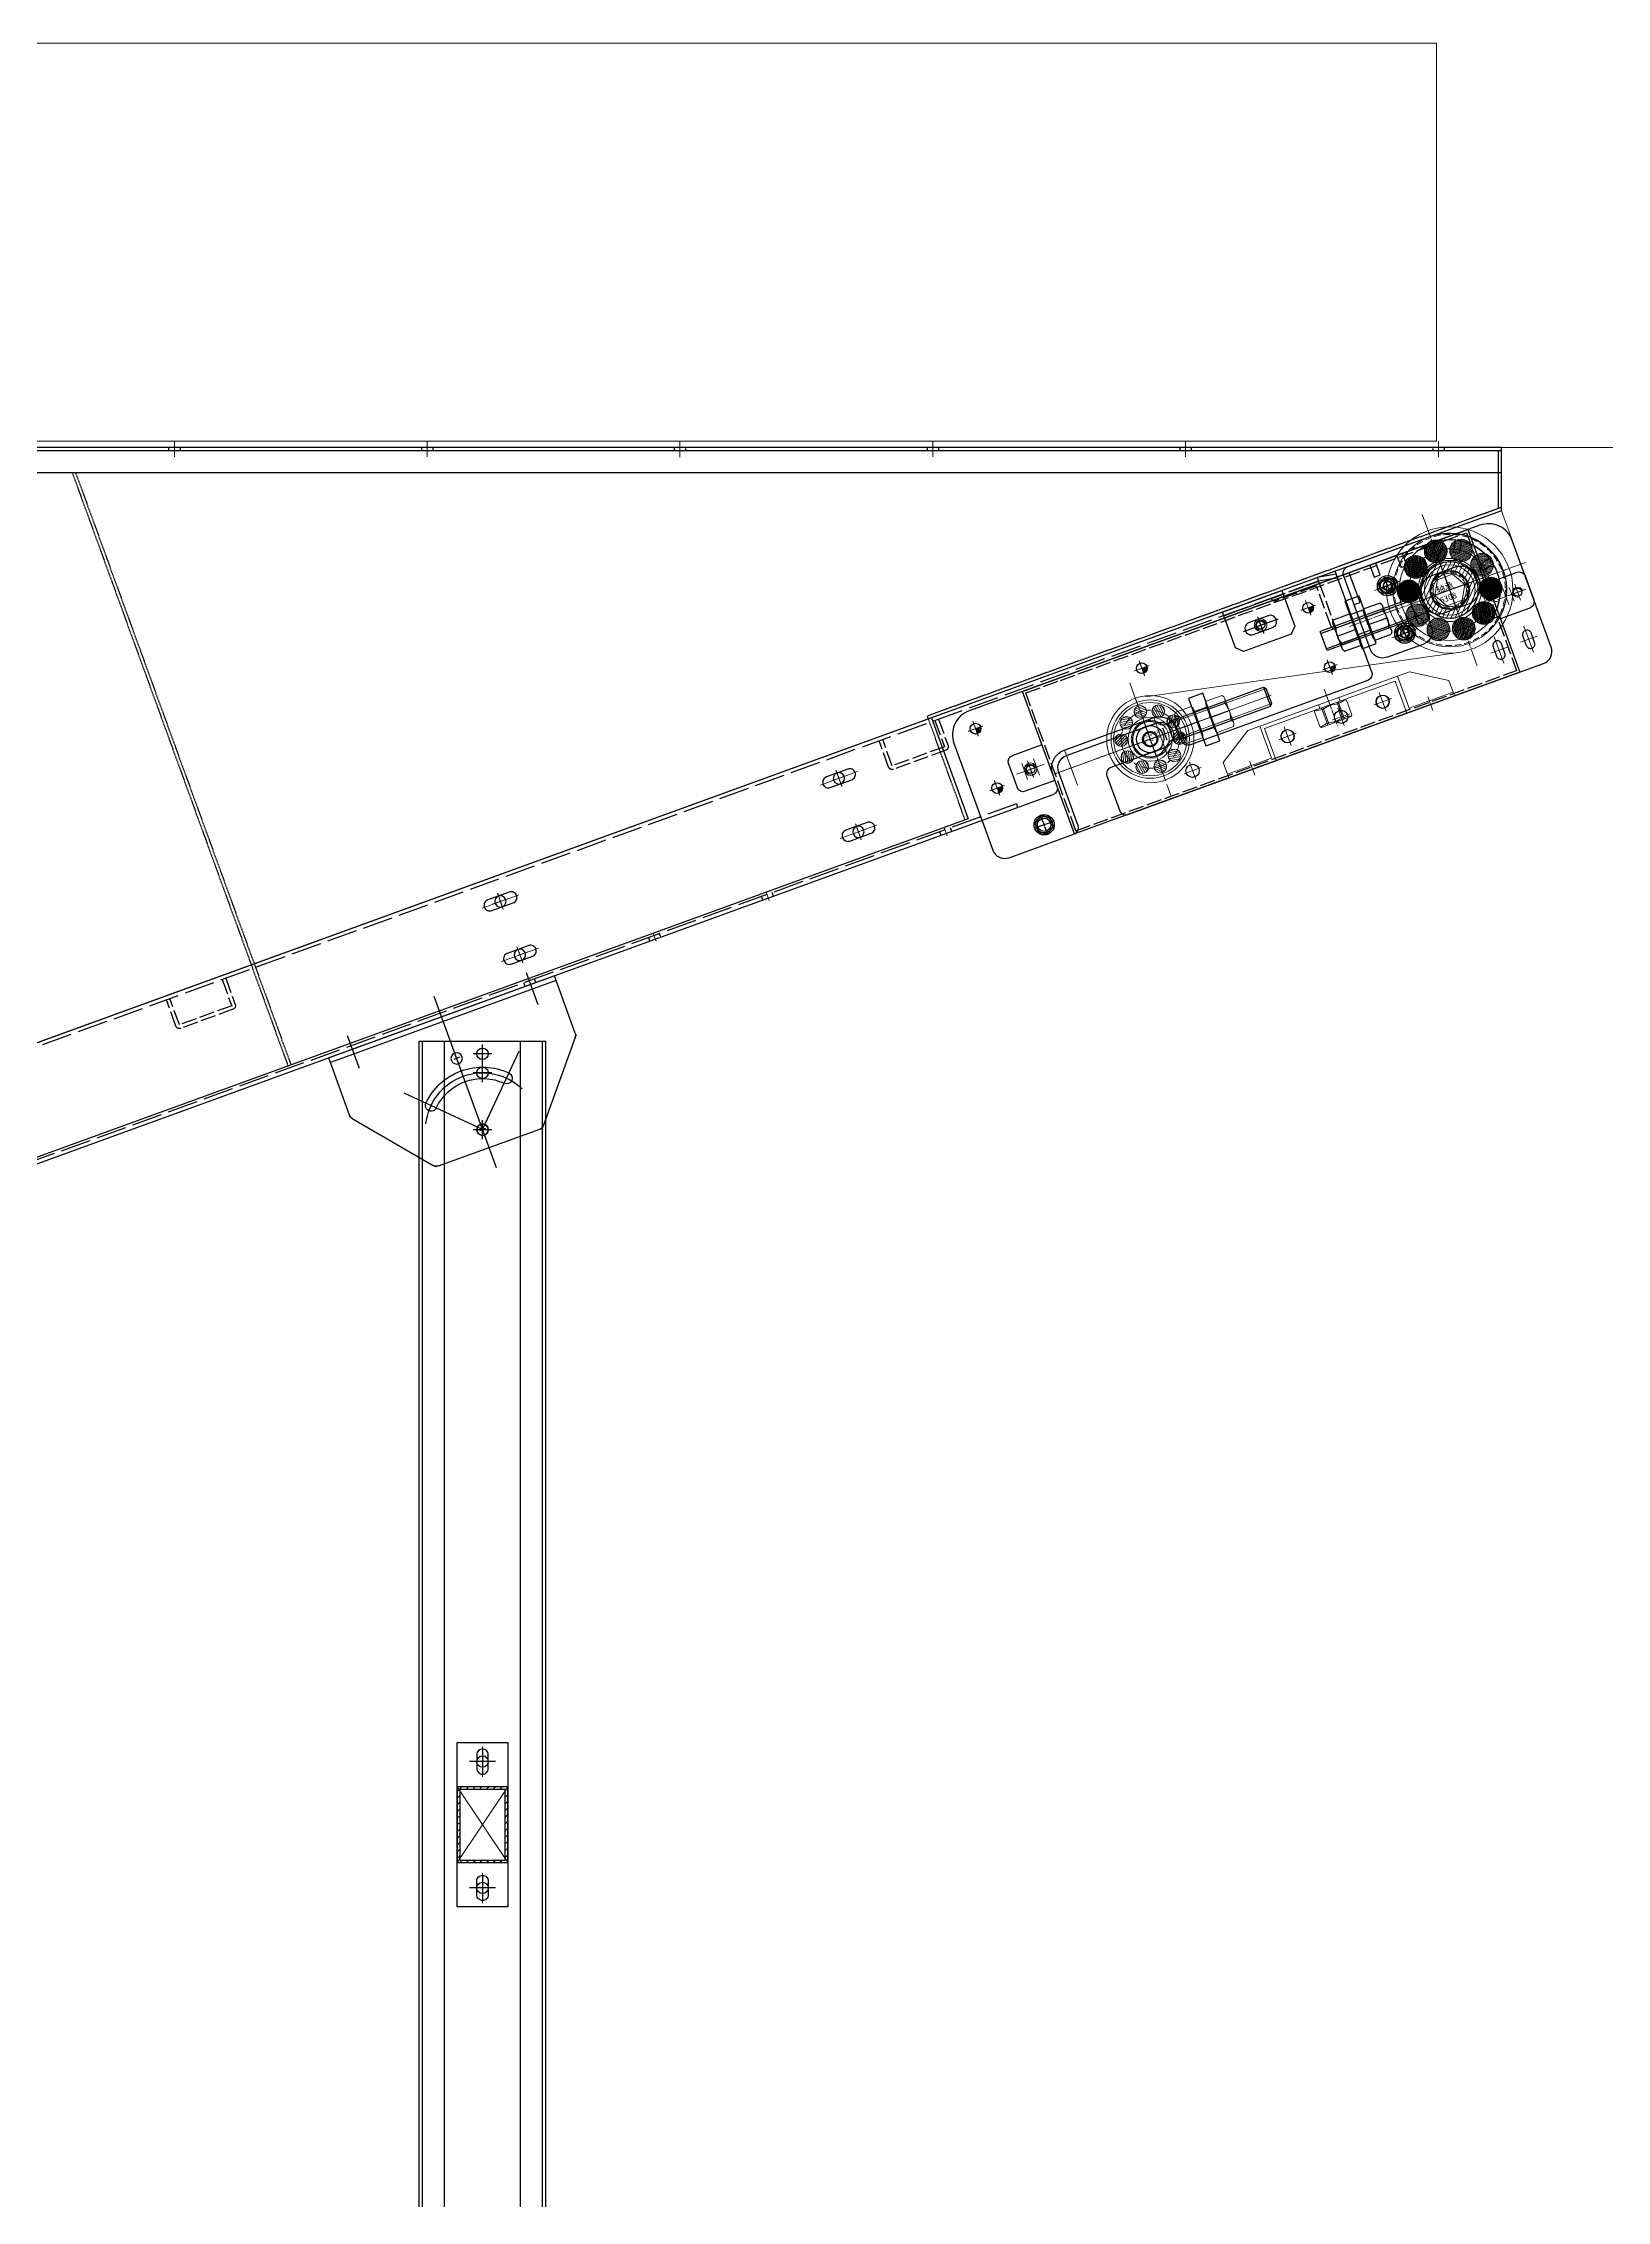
# Model space of a CAD drawing. Header units: millimetres. Extents: x 845401 to 948039, y 511594 to 550263.
# Drawn here: x 900173 to 901410, y 524202 to 525910 of the extents above; entities that cross this region are included whole.
import ezdxf

# ---------------------------------------------------------------- set-up
doc = ezdxf.new("R2010")
doc.units = ezdxf.units.MM
for name, pattern in [('ACAD_ISO02W100', [15, 12, -3]), ('CENTER', [0]), ('CENTER2', [28.575, 19.05, -3.175, 3.175, -3.175]), ('CENTERX2', [4, 2.5, -0.5, 0.5, -0.5]), ('DASHED', [0.75, 0.5, -0.25]), ('DASHED2', [0.375, 0.25, -0.125]), ('HIDDEN', [0.375, 0.25, -0.125])]:
    doc.linetypes.add(name, pattern=pattern)
for name, color, linetype in [('00', 7, 'Continuous'), ('1轮廓实线层', 7, 'Continuous'), ('21', 1, 'Continuous'), ('2细线层', 4, 'Continuous'), ('3中心线层', 1, 'CENTER'), ('4虚线层', 6, 'DASHED'), ('CL', 7, 'Continuous'), ('虚线', 4, 'ACAD_ISO02W100')]:
    doc.layers.add(name, color=color, linetype=linetype)
for name, color, linetype, lineweight in [('A-剖-0.10mm.......SECT-L01', 255, 'Continuous', 18), ('中心线', 1, 'CENTER', 9), ('剖面线', 6, 'Continuous', 15), ('粗实线', 7, 'Continuous', 30), ('细实线', 2, 'Continuous', 18)]:
    doc.layers.add(name, color=color, linetype=linetype, lineweight=lineweight)

# ---------------------------------------------------------------- blocks, each defined once
blk = doc.blocks.new('A$C040F782D12')
for p, q in [((862828.4, -655715.1), (862866.9, -655715.1)), ((862828.4, -655715.1), (862828.4, -655715.1)), ((862863.9, -655718.1), (862831.4, -655718.1)), ((862865.4, -655752.1), (862865.4, -655719.6)), ((862868.4, -655716.6), (862868.4, -655755.1)), ((862868.4, -655755.1), (862868.4, -655755.1))]:
    blk.add_line(p, q)
for centre, radius, start, end in [((862831.4, -655715.1), 3, 180, 270), ((862863.9, -655719.6), 1.5, 0, 90), ((862866.9, -655716.6), 1.5, 0, 90), ((862868.4, -655752.1), 3, 180, 270)]:
    blk.add_arc(centre, radius, start, end)
blk = doc.blocks.new('A$C433C1705')
at = {"layer": '虚线', "ltscale": 5}
blk.add_blockref('A$C040F782D12', (-862828.4, 655755.1), dxfattribs=at)
blk = doc.blocks.new('G$C93B904BA')
at = {"color": 1, "linetype": 'CENTER', "lineweight": -2, "ltscale": 3}
for p, q in [((-7, 0), (7, 0)), ((0, 7), (0, -7))]:
    blk.add_line(p, q, dxfattribs=at)
at = {"color": 0, "linetype": 'ByBlock', "lineweight": -2}
blk.add_circle((0, 0), 5, dxfattribs=at)
blk = doc.blocks.new('G$C56B2856F')
at = {"linetype": 'ByBlock', "lineweight": -2}
h = blk.add_hatch(dxfattribs=at)
h.set_pattern_fill('ANSI31', color=0, scale=0.2, style=0)
h.set_pattern_definition([(45, (-3782.49265, -49905.5814), (-0.449012806, 0.449012806), [])])
h.paths.add_polyline_path([(4.25, 0), (0, 0), (0, -4.25, 0.4142136)])
at = {"color": 1, "linetype": 'CENTER', "lineweight": -2, "ltscale": 3}
for p, q in [((-6.25, 0), (6.25, 0)), ((0, 6.25), (0, -6.25))]:
    blk.add_line(p, q, dxfattribs=at)
at = {"color": 0, "linetype": 'ByBlock', "lineweight": -2}
blk.add_circle((0, 0), 4.25, dxfattribs=at)
blk = doc.blocks.new('A$C13691031')
at = {"layer": '虚线'}
for p, q in [((5, 40), (5, 18)), ((8, 40), (8, 18)), ((52, 18), (52, 40)), ((55, 18), (55, 40)), ((8, 18), (52, 18)), ((8, 15), (52, 15))]:
    blk.add_line(p, q, dxfattribs=at)
for centre, start, end in [((8, 18), 180, 270), ((52, 18), 270, 0)]:
    blk.add_arc(centre, 3, start, end, dxfattribs=at)
blk = doc.blocks.new('A$Ceefdb34c')
at = {"layer": '中心线', "ltscale": 4}
for p, q in [((431.8, 72, 0), (418.2, 72, 0)), ((425, 65.2, 0), (425, 78.8, 0)), ((716.8, 72, 0), (703.2, 72, 0)), ((710, 65.2, 0), (710, 78.8, 0)), ((431.8, 27, 0), (418.2, 27, 0)), ((425, 20.2, 0), (425, 33.8, 0)), ((716.8, 27, 0), (703.2, 27, 0)), ((710, 20.2, 0), (710, 33.8, 0)), ((360, 0, 0), (360, 7, 0)), ((510, 0, 0), (510, 7, 0)), ((605, 0, 0), (605, 7, 0)), ((710, 0, 0), (710, 7, 0))]:
    blk.add_line(p, q, dxfattribs=at)
at = {"layer": '粗实线'}
for p, q in [((0, 92, 0), (1960, 92, 0)), ((0, 7, 0), (0, 92, 0)), ((250, 32, 0), (175, 32)), ((155, 2, 0), (5, 2, 0)), ((160, 17, 0), (160, 7, 0)), ((265, 7), (265, 17, 0)), ((1960, 2, 0), (270, 2))]:
    blk.add_line(p, q, dxfattribs=at)
for centre in [(425, 72, 0), (710, 72, 0), (425, 27, 0), (710, 27, 0)]:
    blk.add_circle(centre, 4.5, dxfattribs=at)
for centre, radius, start, end in [((175, 17, 0), 15, 90, 180), ((250, 17, 0), 15, 0, 90), ((5, 7, 0), 5, 180, 270), ((155, 7, 0), 5, 270, 0), ((270, 7, 0), 5, 180, 270)]:
    blk.add_arc(centre, radius, start, end, dxfattribs=at)
at = {"layer": '虚线', "color": 2, "ltscale": 2}
for p, q in [((0.2, 89.4, 0), (15, 92, 0)), ((0.2, 89.4, 0), (0.7, 86.4, 0)), ((0.7, 86.4, 0), (15.3, 89, 0)), ((15, 92, 0), (15.3, 89, 0)), ((15.3, 89, 0), (1944.7, 89, 0)), ((300, 5, 0), (1960, 5, 0))]:
    blk.add_line(p, q, dxfattribs=at)
at = {"layer": '虚线', "color": 4, "ltscale": 2}
blk.add_line((300, 5, 0), (300, 2, 0), dxfattribs=at)
at = {"layer": '虚线'}
for p, q in [((355.5, 2, 0), (355.5, 5, 0)), ((364.5, 2, 0), (364.5, 5, 0)), ((505.5, 2, 0), (505.5, 5, 0)), ((514.5, 2, 0), (514.5, 5, 0)), ((600.5, 2, 0), (600.5, 5, 0)), ((609.5, 2, 0), (609.5, 5, 0)), ((705.5, 2, 0), (705.5, 5, 0)), ((714.5, 2, 0), (714.5, 5, 0))]:
    blk.add_line(p, q, dxfattribs=at)
at = {"color": 0, "linetype": 'ByBlock', "lineweight": -2, "xscale": -1}
for name, p in [('G$C56B2856F', (30, 72, 0)), ('G$C93B904BA', (70, 72, 0)), ('G$C56B2856F', (170, 72, 0)), ('G$C56B2856F', (310, 72, 0)), ('G$C56B2856F', (30, 22, 0)), ('G$C93B904BA', (280, 27, 0)), ('G$C56B2856F', (310, 22, 0))]:
    blk.add_blockref(name, p, dxfattribs=at)
at = {"layer": '虚线', "ltscale": 2, "xscale": -1}
blk.add_blockref('A$C433C1705', (55, 49, 0), dxfattribs=at)
at = {"layer": '虚线', "ltscale": 2, "extrusion": (2.33587e-11, 2.57379e-11, -1), "xscale": -1, "zscale": -1}
for p in [(-330, 49, 0), (-930, 49, 0)]:
    blk.add_blockref('A$C13691031', p, dxfattribs=at)
blk = doc.blocks.new('6206zzswe')
h = blk.add_hatch()
h.set_pattern_fill('ANSI31', color=2, scale=0.5, angle=36, style=0)
h.set_pattern_definition([(81, (177.6857, -3168.0321), (-1.56795524, 0.2483397), [])])
h.paths.add_polyline_path([(-8.5, 13.8, 1), (-18.5, 13.8, 1)])
h = blk.add_hatch()
h.set_pattern_fill('ANSI31', color=2, scale=0.5, style=0)
h.set_pattern_definition([(45, (-1715.575, -2668.3415), (-1.122532, 1.122532), [])])
h.paths.add_polyline_path([(5, 18.2, -1), (-5, 18.2, -1)])
h = blk.add_hatch()
h.set_pattern_fill('ANSI31', color=2, scale=0.5, angle=-36, style=0)
h.set_pattern_definition([(9, (-2953.5444, -1151.2526), (-0.2483397, 1.56795524), [])])
h.paths.add_polyline_path([(18.5, 13.8, 1), (8.5, 13.8, 1)])
h = blk.add_hatch()
h.set_pattern_fill('ANSI31', color=2, scale=0.5, angle=72, style=0)
h.set_pattern_definition([(117, (2003.0765, -2459.4595), (-1.41447286, -0.7207099), [])])
h.paths.add_polyline_path([(-16.9, 2.3, 1), (-26.9, 2.3, 1)])
h = blk.add_hatch()
h.set_pattern_fill('ANSI31', color=2, scale=0.5, angle=-72, style=0)
h.set_pattern_definition([(333, (-3063.3602, 803.7582), (0.7207099, 1.41447286), [])])
h.paths.add_polyline_path([(26.9, 2.3, 1), (16.9, 2.3, 1)])
h = blk.add_hatch()
h.set_pattern_fill('ANSI31', color=2, scale=0.5, angle=108, style=0)
h.set_pattern_definition([(153, (3063.3602, -813.2744), (-0.7207099, -1.41447286), [])])
h.paths.add_polyline_path([(-16.9, -11.9, 1), (-26.9, -11.9, 1)])
h = blk.add_hatch()
h.set_pattern_fill('ANSI31', color=2, scale=0.5, angle=-108, style=0)
h.set_pattern_definition([(297, (-2003.0765, 2449.9433), (1.41447286, 0.7207099), [])])
h.paths.add_polyline_path([(26.9, -11.9, 1), (16.9, -11.9, 1)])
h = blk.add_hatch()
h.set_pattern_fill('ANSI31', color=2, scale=0.5, angle=144, style=0)
h.set_pattern_definition([(189, (2953.5444, 1141.7364), (0.2483397, -1.56795524), [])])
h.paths.add_polyline_path([(-8.5, -23.4, 1), (-18.5, -23.4, 1)])
h = blk.add_hatch()
h.set_pattern_fill('ANSI31', color=2, scale=0.5, angle=180, style=0)
h.set_pattern_definition([(225, (1715.575, 2658.8253), (1.122532, -1.122532), [])])
h.paths.add_polyline_path([(5, -27.8, 1), (-5, -27.8, 1)])
h = blk.add_hatch()
h.set_pattern_fill('ANSI31', color=2, scale=0.5, angle=-144, style=0)
h.set_pattern_definition([(261, (-177.6857, 3158.5158), (1.56795524, -0.2483397), [])])
h.paths.add_polyline_path([(18.5, -23.4, 1), (8.5, -23.4, 1)])
at = {"color": 1, "linetype": 'CENTER2'}
for p, q in [((0, 30.2), (0, -39.8)), ((-35, -4.8), (35, -4.8))]:
    blk.add_line(p, q, dxfattribs=at)
at = {"color": 2}
for centre, radius in [((0, -4.8), 31), ((-13.5, 13.8), 5), ((0, 18.2), 5), ((13.5, 13.8), 5), ((-21.9, 2.3), 5), ((0, -4.8), 15), ((21.9, 2.3), 5), ((-21.9, -11.9), 5), ((21.9, -11.9), 5), ((-13.5, -23.4), 5), ((0, -27.8), 5), ((13.5, -23.4), 5)]:
    blk.add_circle(centre, radius, dxfattribs=at)
at = {"color": 1, "linetype": 'CENTER2'}
blk.add_circle((0, -4.8), 23, dxfattribs=at)
at = {"insert": (-8.6, 0), "char_height": 2.5, "width": 24.33, "attachment_point": 1}
blk.add_mtext('6206zz\\P62*30*16', dxfattribs=at)
blk = doc.blocks.new('GZSF2199')
at = {"color": 1, "linetype": 'CENTER2'}
for p, q in [((19.3, 30.1), (19.3, -64.9)), ((-28.2, -17.4), (66.8, -17.4))]:
    blk.add_line(p, q, dxfattribs=at)
for p, q in [((8.1, -7.4), (30.5, -7.4)), ((8.1, -27.4), (30.5, -27.4))]:
    blk.add_line(p, q)
for radius in [34.5, 29, 15]:
    blk.add_circle((19.3, -17.4), radius)
at = {"color": 0}
for radius in [31, 17.5]:
    blk.add_circle((19.3, -17.4), radius, dxfattribs=at)
at = {"color": 4, "linetype": 'DASHED'}
for radius in [6, 5.25]:
    blk.add_circle((19.3, -17.4), radius, dxfattribs=at)
blk.add_blockref('6206zzswe', (19.3, -12.6))
blk = doc.blocks.new('6308zza')
h = blk.add_hatch()
h.set_pattern_fill('ANSI31', color=2, scale=0.25, angle=36, style=0)
h.set_pattern_definition([(81, (37.6802, -3237.5578), (-0.78397762, 0.12416986), [])])
h.paths.add_polyline_path([(-28.1, 26.3, 1), (-10.1, 26.3, 1)])
h = blk.add_hatch()
h.set_pattern_fill('ANSI31', color=2, scale=0.25, style=0)
h.set_pattern_definition([(45, (-1872.5048, -2641.3872), (-0.561266, 0.561266), [])])
h.paths.add_polyline_path([(9, 32.5, 1), (-9, 32.5, 1)])
h = blk.add_hatch()
h.set_pattern_fill('ANSI31', color=2, scale=0.25, angle=-36, style=0)
h.set_pattern_definition([(9, (-3067.45665, -1036.2964), (-0.12416986, 0.78397762), [])])
h.paths.add_polyline_path([(10.1, 26.3, 1), (28.1, 26.3, 1)])
h = blk.add_hatch()
h.set_pattern_fill('ANSI31', color=2, scale=0.25, angle=72, style=0)
h.set_pattern_definition([(117, (1933.4727, -2597.09144), (-0.70723643, -0.36035496), [])])
h.paths.add_polyline_path([(-39.9, 10, 1), (-21.9, 10, 1)])
h = blk.add_hatch()
h.set_pattern_fill('ANSI31', color=2, scale=0.25, angle=-72, style=0)
h.set_pattern_definition([(333, (-3090.7443, 964.6244), (0.36035496, 0.70723643), [])])
h.paths.add_polyline_path([(39.9, 10, 1), (21.9, 10, 1)])
h = blk.add_hatch()
h.set_pattern_fill('ANSI31', color=2, scale=0.25, angle=108, style=0)
h.set_pattern_definition([(153, (3090.7443, -964.6244), (-0.36035496, -0.70723643), [])])
h.paths.add_polyline_path([(-39.9, -10, 1), (-21.9, -10, 1)])
h = blk.add_hatch()
h.set_pattern_fill('ANSI31', color=2, scale=0.25, angle=-108, style=0)
h.set_pattern_definition([(297, (-1933.4727, 2597.09144), (0.70723643, 0.36035496), [])])
h.paths.add_polyline_path([(39.9, -10, 1), (21.9, -10, 1)])
h = blk.add_hatch()
h.set_pattern_fill('ANSI31', color=2, scale=0.25, angle=144, style=0)
h.set_pattern_definition([(189, (3067.45665, 1036.2964), (0.12416986, -0.78397762), [])])
h.paths.add_polyline_path([(-10.1, -26.3, 1), (-28.1, -26.3, 1)])
h = blk.add_hatch()
h.set_pattern_fill('ANSI31', color=2, scale=0.25, angle=180, style=0)
h.set_pattern_definition([(225, (1872.5048, 2641.3872), (0.561266, -0.561266), [])])
h.paths.add_polyline_path([(9, -32.5, 1), (-9, -32.5, 1)])
h = blk.add_hatch()
h.set_pattern_fill('ANSI31', color=2, scale=0.25, angle=-144, style=0)
h.set_pattern_definition([(261, (-37.6802, 3237.5578), (0.78397762, -0.12416986), [])])
h.paths.add_polyline_path([(28.1, -26.3, 1), (10.1, -26.3, 1)])
at = {"color": 1, "linetype": 'CENTER2', "ltscale": 0.25}
for p, q in [((0, 50), (0, -50)), ((-50, 0), (50, 0))]:
    blk.add_line(p, q, dxfattribs=at)
at = {"color": 2}
for centre, radius in [((0, 0), 45), ((0, 0), 40), ((-19.1, 26.3), 9), ((0, 32.5), 9), ((19.1, 26.3), 9), ((-30.9, 10), 9), ((0, 0), 25), ((0, 0), 20), ((30.9, 10), 9), ((-30.9, -10), 9), ((30.9, -10), 9), ((-19.1, -26.3), 9), ((0, -32.5), 9), ((19.1, -26.3), 9)]:
    blk.add_circle(centre, radius, dxfattribs=at)
at = {"color": 1, "linetype": 'CENTER2', "ltscale": 0.25}
blk.add_circle((0, 0), 32.5, dxfattribs=at)
at = {"color": 3, "insert": (-10, 5.5), "char_height": 5, "width": 23.104, "attachment_point": 1}
blk.add_mtext('{\\fSimSun|b0|i0|c134|p54;轴承}6308', dxfattribs=at)
blk = doc.blocks.new('ztt2015-05-20e')
at = {"layer": '剖面线'}
h = blk.add_hatch(dxfattribs=at)
h.set_pattern_fill('ANSI31', color=256, scale=25, style=0)
h.set_pattern_definition([(45, (-811205.8484, 604385.6305), (-2.209708691, 2.209708691), [])])
h.paths.add_polyline_path([(-7, 15.5), (-7, 22.5, 0.414214), (-29.5, 0), (-22.5, 0, -0.414214)])
h.paths.add_polyline_path([(-7, 22.5), (-7, 15.5, -0.414214), (8.5, 0), (15.5, 0, 0.414214)])
h.paths.add_polyline_path([(15.5, 0), (8.5, 0, -0.414214), (-7, -15.5), (-7, -22.5, 0.414214)])
h.paths.add_polyline_path([(-22.5, 0), (-29.5, 0, 0.414214), (-7, -22.5), (-7, -15.5, -0.414214)])
at = {"layer": '中心线'}
for p, q in [((-7, 28), (-7, -28)), ((-35, 0), (21, 0))]:
    blk.add_line(p, q, dxfattribs=at)
at = {"layer": '粗实线', "color": 0}
for radius in [22.5, 15.5]:
    blk.add_circle((-7, 0), radius, dxfattribs=at)
blk = doc.blocks.new('A$C20566805')
at = {"color": 1, "linetype": 'CENTERX2'}
for p, q in [((26, 0), (26, 52)), ((0, 26), (52, 26))]:
    blk.add_line(p, q, dxfattribs=at)
at = {"color": 0}
blk.add_lwpolyline([(19.6, 37), (13.3, 26), (19.6, 15), (32.4, 15), (38.7, 26), (32.4, 37)], close=True, dxfattribs=at)
for radius in [22.5, 15]:
    blk.add_circle((26, 26), radius, dxfattribs=at)
at = {"color": 4, "linetype": 'DASHED2'}
blk.add_circle((26, 26), 13.2, dxfattribs=at)
blk = doc.blocks.new('gzsf1234-0o9u')
at = {"color": 1, "linetype": 'CENTER2'}
for p, q in [((11.9, 46.7), (11.9, -80.8)), ((11.9, 0.5), (11.9, -34.5)), ((-51.9, -17), (75.6, -17)), ((-8.6, -17), (32.4, -17))]:
    blk.add_line(p, q, dxfattribs=at)
for radius in [50, 20]:
    blk.add_circle((11.9, -17), radius)
at = {"color": 4, "linetype": 'HIDDEN', "ltscale": 20}
for radius in [44, 22.5, 15, 14.2]:
    blk.add_circle((11.9, -17), radius, dxfattribs=at)
blk.add_blockref('6308zza', (11.9, -17))
at = {"color": 0}
for name, p in [('ztt2015-05-20e', (18.9, -17)), ('A$C20566805', (-14.1, -43))]:
    blk.add_blockref(name, p, dxfattribs=at)
blk = doc.blocks.new('A$C18442082')
at = {"layer": '中心线', "ltscale": 4}
for p, q in [((-1.8, 60), (11.8, 60)), ((5, 53.2), (5, 66.8)), ((21.8, 60), (8.2, 60)), ((15, 53.2), (15, 66.8)), ((15, 53.2), (15, 66.8)), ((403.2, 60), (416.8, 60)), ((410, 53.2), (410, 66.8)), ((426.8, 60), (413.2, 60)), ((420, 53.2), (420, 66.8)), ((420, 53.2), (420, 66.8))]:
    blk.add_line(p, q, dxfattribs=at)
at = {"layer": '中心线', "ltscale": 0.25}
blk.add_line((10, 65.8), (10, 54.2), dxfattribs=at)
at = {"layer": '粗实线'}
for p, q in [((-5, 70), (-5, 50)), ((25, 75), (0, 75)), ((400, 75), (425, 75)), ((430, 70), (430, 50)), ((25, 45), (0, 45)), ((400, 45), (425, 45))]:
    blk.add_line(p, q, dxfattribs=at)
blk.add_lwpolyline([(380, 120), (45, 120), (25, 120), (25, 0), (400, 0), (400, 120)], close=True, dxfattribs=at)
for centre, start, end in [((0, 70), 90, 180), ((425, 70), 0, 90), ((0, 50), 180, 270), ((425, 50), 270, 0)]:
    blk.add_arc(centre, 5, start, end, dxfattribs=at)
at = {"layer": '虚线'}
blk.add_line((398, 2), (27, 2), dxfattribs=at)
blk.add_lwpolyline([(398, 2), (398, 118), (368.8, 118), (46.2, 118), (27, 118), (27, 2)], dxfattribs=at)
blk = doc.blocks.new('A$C2647088C')
at = {"layer": '1轮廓实线层'}
for p, q in [((31, 20.4), (31.5, 20.4)), ((26.3, 8.8), (26.3, 14)), ((31, 7.6), (31, 14)), ((31, 7.6), (31.5, 7.6)), ((36, 6), (36, 14))]:
    blk.add_line(p, q, dxfattribs=at)
at = {"layer": '中心线'}
for p, q in [((14, 27.3), (14, 0.6)), ((3.6, 14), (115.9, 14))]:
    blk.add_line(p, q, dxfattribs=at)
at = {"layer": '粗实线'}
for p, q in [((26.3, 19.2), (26.3, 14)), ((36, 22), (31, 20.4)), ((31, 20.4), (31, 14)), ((36, 22), (112.4, 22)), ((36, 22), (36, 14)), ((112.4, 22), (114, 20.4)), ((112.4, 22), (112.4, 6)), ((114, 7.6), (114, 20.4)), ((36, 6), (31, 7.6)), ((36, 6), (112.4, 6)), ((112.4, 6), (114, 7.6))]:
    blk.add_line(p, q, dxfattribs=at)
for radius in [10.7, 6]:
    blk.add_circle((14, 14), radius, dxfattribs=at)
for centre, radius, start, end in [((14, 14), 14, 43.1047, 316.8953), ((31.5, 30.4), 10, 223.1047, 270), ((31.5, -2.4), 10, 90, 136.8953)]:
    blk.add_arc(centre, radius, start, end, dxfattribs=at)
at = {"layer": '细实线'}
for p, q in [((114, 20.4), (31, 20.4)), ((114, 7.6), (31, 7.6))]:
    blk.add_line(p, q, dxfattribs=at)
blk = doc.blocks.new('DSFGDFG')
for p, q in [((1135.5, 2994.2), (1135.5, 3013.8)), ((1136.7, 3017.1), (1150.2, 3017.1)), ((1136.7, 3010.6), (1150.2, 3010.6)), ((1151.4, 3013.8), (1151.4, 2994.2)), ((1136.7, 2997.5), (1150.2, 2997.5)), ((1150.2, 2990.9), (1136.7, 2990.9))]:
    blk.add_line(p, q)
for centre, radius, start, end in [((1140.6, 3013.8), 5.08, 139.9424, 220.0576), ((1154, 3004), 18.5, 159.3402, 200.6598), ((1146.3, 3013.8), 5.08, 319.9424, 40.0576), ((1132.8, 3004), 18.5, 339.3402, 20.6598), ((1140.6, 2994.2), 5.08, 139.9424, 220.0576), ((1146.3, 2994.2), 5.08, 319.9424, 40.0576)]:
    blk.add_arc(centre, radius, start, end)
at = {"layer": '3中心线层'}
blk.add_line((1135.5, 3004), (1151.4, 3004), dxfattribs=at)
blk = doc.blocks.new('*U95760')
for p, q in [((-15.9, -9.8), (-15.9, 9.8)), ((-14.7, 13.1), (-1.2, 13.1)), ((-14.7, 6.5), (-1.2, 6.5)), ((0, 9.8), (0, -9.8)), ((-14.7, -6.5), (-1.2, -6.5)), ((-1.2, -13.1), (-14.7, -13.1))]:
    blk.add_line(p, q)
for centre, radius, start, end in [((-10.8, 9.8), 5.08, 139.9424, 220.0576), ((2.6, 0), 18.5, 159.3402, 200.6598), ((-5.1, 9.8), 5.08, 319.9424, 40.0576), ((-18.5, 0), 18.5, 339.3402, 20.6598), ((-10.8, -9.8), 5.08, 139.9424, 220.0576), ((-5.1, -9.8), 5.08, 319.9424, 40.0576)]:
    blk.add_arc(centre, radius, start, end)
at = {"layer": '3中心线层'}
blk.add_line((-15.9, 0), (0, 0), dxfattribs=at)
blk = doc.blocks.new('*U95761')
for p, q in [((0, -9.8), (0, 9.8)), ((1.2, 13.1), (14.7, 13.1)), ((14.7, 6.5), (1.2, 6.5)), ((15.9, 9.8), (15.9, -9.8)), ((14.7, -6.5), (1.2, -6.5)), ((14.7, -13.1), (1.2, -13.1))]:
    blk.add_line(p, q)
for centre, radius, start, end in [((5.1, 9.8), 5.08, 139.9424, 220.0576), ((18.5, 0), 18.5, 159.3402, 200.6598), ((10.8, 9.8), 5.08, 319.9424, 40.0576), ((-2.6, 0), 18.5, 339.3402, 20.6598), ((5.1, -9.8), 5.08, 139.9424, 220.0576), ((10.8, -9.8), 5.08, 319.9424, 40.0576)]:
    blk.add_arc(centre, radius, start, end)
at = {"layer": '3中心线层'}
blk.add_line((15.9, 0), (0, 0), dxfattribs=at)
blk = doc.blocks.new('*U95762')
at = {"layer": '1轮廓实线层'}
for p, q in [((-10, 9.8), (-10, 0)), ((-10, 0), (-10, -9.8)), ((0, 13.1), (-8.5, 13.1)), ((0, 6.5), (-8.5, 6.5)), ((0, -13.1), (0, 13.1)), ((0, 8), (75, 8)), ((0, -8), (0, 8)), ((75, -8), (75, 8)), ((0, -6.5), (-8.5, -6.5)), ((0, -13.1), (-8.5, -13.1)), ((0, -8), (75, -8))]:
    blk.add_line(p, q, dxfattribs=at)
for centre, radius, start, end in [((-5.7, 9.8), 4.32, 130.7333, 229.2667), ((5, 0), 15, 154.1739, 205.8261), ((-5.7, -9.8), 4.32, 130.7333, 229.2667)]:
    blk.add_arc(centre, radius, start, end, dxfattribs=at)
at = {"layer": '2细线层'}
for p, q in [((0, 6.4), (75, 6.4)), ((0, -6.4), (75, -6.4))]:
    blk.add_line(p, q, dxfattribs=at)
blk = doc.blocks.new('A$C57506761')
at = {"color": 0, "linetype": 'ByBlock', "lineweight": -2}
for centre in [(45, 19), (170, 19), (250, 19), (295, 19), (330, 19)]:
    blk.add_circle(centre, 5.25, dxfattribs=at)
at = {"layer": '中心线'}
for p, q in [((25.8, 109), (14.2, 109)), ((20, 114.8), (20, 103.2)), ((165.8, 109), (154.2, 109)), ((160, 114.8), (160, 103.2)), ((265.8, 109), (254.2, 109)), ((260, 114.8), (260, 103.2)), ((305.8, 109), (294.2, 109)), ((300, 114.8), (300, 103.2)), ((376, 104), (354, 104)), ((365, 97), (365, 111)), ((410, 65.5), (410, 102.5)), ((50, 69.8), (50, 58.2)), ((80.5, 39.5), (80.5, 68.5)), ((155.5, 39.5), (155.5, 68.5)), ((344.8, 84), (325.8, 84)), ((365, 57), (365, 71)), ((438, 84), (382, 84)), ((460, 69.8), (460, 58.2)), ((25.8, 59), (14.2, 59)), ((20, 64.8), (20, 53.2)), ((55.8, 64), (44.2, 64)), ((170.5, 54), (65.9, 54)), ((67, 54), (171.6, 54)), ((202.3, 54), (183.3, 54)), ((305.8, 59), (294.2, 59)), ((300, 64.8), (300, 53.2)), ((376, 64), (354, 64)), ((465.8, 64), (454.2, 64)), ((430.5, 37), (430.5, 15)), ((455.5, 37), (455.5, 15)), ((52.3, 19), (37.8, 19)), ((45, 26.2), (45, 11.7)), ((177.3, 19), (162.8, 19)), ((170, 26.2), (170, 11.7)), ((257.3, 19), (242.8, 19)), ((250, 26.2), (250, 11.7)), ((302.3, 19), (287.8, 19)), ((295, 26.2), (295, 11.7)), ((337.3, 19), (322.8, 19)), ((330, 26.2), (330, 11.7)), ((437.5, 26), (423.5, 26)), ((462.5, 26), (448.5, 26))]:
    blk.add_line(p, q, dxfattribs=at)
at = {"layer": '粗实线'}
blk.add_lwpolyline([(70, 54, -0.414214), (80.5, 64.5), (155.5, 64.5, -0.414214), (166, 54, -0.414214), (155.5, 43.5), (110, 43.5, 0.414214), (105, 38.5), (105, 9, 0.414214), (110, 4), (460, 4, 0.414214), (470, 14), (470, 104, 0.414214), (450, 124), (20, 124, 0.414214), (0, 104), (0, 14, 0.414214), (10, 4), (65, 4, 0.414214), (70, 9), (70, 54)], format="xyb", dxfattribs=at)
for points in [[(341, 104), (329, 104), (329, 64), (341, 64)], [(198.5, 74), (186.5, 74), (186.5, 34), (198.5, 34)]]:
    blk.add_lwpolyline(points, close=True, dxfattribs=at)
for points in [[(361, 99.5), (369, 99.5, 0.414214), (373.5, 104, 0.414214), (369, 108.5), (361, 108.5, 0.414214), (356.5, 104, 0.414214)], [(419.5, 99.5), (400.5, 99.5, 0.414214), (385, 84, 0.414214), (400.5, 68.5), (419.5, 68.5, 0.414214), (435, 84, 0.414214)], [(361, 59.5), (369, 59.5, 0.414214), (373.5, 64, 0.414214), (369, 68.5), (361, 68.5, 0.414214), (356.5, 64, 0.414214)], [(434, 22), (434, 30, 0.414214), (430.5, 33.5), (430.5, 33.5, 0.414214), (427, 30), (427, 22, 0.414214), (430.5, 18.5), (430.5, 18.5, 0.414214)], [(459, 22), (459, 30, 0.414214), (455.5, 33.5), (455.5, 33.5, 0.414214), (452, 30), (452, 22, 0.414214), (455.5, 18.5), (455.5, 18.5, 0.414214)]]:
    blk.add_lwpolyline(points, format="xyb", close=True, dxfattribs=at)
for centre, radius in [((20, 109), 4.25), ((160, 109), 4.25), ((260, 109), 3.25), ((300, 109), 4.25), ((20, 59), 4.25), ((50, 64), 3.25), ((300, 59), 4.25), ((460, 64), 3.25)]:
    blk.add_circle(centre, radius, dxfattribs=at)
at = {"layer": '细实线'}
for centre in [(260, 109), (50, 64), (460, 64)]:
    blk.add_arc(centre, 4, 0, 270, dxfattribs=at)
at = {"layer": '虚线'}
for p, q in [((341, 92.5), (329, 92.5)), ((341, 75.5), (329, 75.5)), ((198.5, 62.5), (186.5, 62.5)), ((198.5, 45.5), (186.5, 45.5))]:
    blk.add_line(p, q, dxfattribs=at)
blk = doc.blocks.new('DFGFREWRE3445')
at = {"color": 0, "linetype": 'ByBlock', "lineweight": -2}
blk.add_blockref('A$C57506761', (0, -64), dxfattribs=at)
blk = doc.blocks.new('护套')
for p, q in [((-23.5, 0), (-23.5, -33)), ((23.5, 0), (23.5, -23))]:
    blk.add_line(p, q)
blk.add_arc((0, 0), 23.5, 0, 180)
at = {"layer": '00', "ltscale": 0.08}
for centre in [(45, 20), (45, -20)]:
    blk.add_circle(centre, 3.5, dxfattribs=at)
at = {"layer": '00', "color": 4, "ltscale": 0.08}
for centre in [(45, 20), (45, -20)]:
    blk.add_arc(centre, 4, 90, 0, dxfattribs=at)
at = {"layer": '1轮廓实线层'}
for p, q in [((69, 45), (0, 45)), ((75, -23), (75, 39)), ((65, -33), (33.5, -33))]:
    blk.add_line(p, q, dxfattribs=at)
blk.add_lwpolyline([(75, 15), (70, 15), (70, 39, 0.414214), (69, 40), (0, 40, 0.72668), (-23.5, -32.4, 0.72668)], format="xyb", dxfattribs=at)
for centre, radius, start, end in [((0, 0), 45, 90, 227.1666), ((69, 39), 6, 0, 90), ((33.5, -23), 10, 180, 270), ((65, -23), 10, 270, 0)]:
    blk.add_arc(centre, radius, start, end, dxfattribs=at)
at = {"layer": '3中心线层'}
for p, q in [((38.4, 20), (51.6, 20)), ((45, 14), (45, 26)), ((-16.7, 0), (16.7, 0)), ((0, 16.7), (0, -16.7)), ((45, -26), (45, -14)), ((38.4, -20), (51.6, -20))]:
    blk.add_line(p, q, dxfattribs=at)
at = {"layer": 'CL', "ltscale": 0.08}
blk.add_line((-30.6, -33), (-23.5, -33), dxfattribs=at)
for points in [[(-17.8, 35.8), (-12.8, 27.2), (-17.2, 24.7), (-22.1, 33.3)], [(7.5, 40), (7.5, 30), (2.5, 30), (2.5, 40)], [(30, 40), (30, 30), (25, 30), (25, 40)], [(52.5, 40), (52.5, 30), (47.5, 30), (47.5, 40)], [(-37.9, 12.7), (-28.3, 10.2), (-29.6, 5.3), (-39.2, 7.9)], [(-35.8, -17.8), (-27.2, -12.8), (-24.7, -17.2), (-33.3, -22.1)]]:
    blk.add_lwpolyline(points, dxfattribs=at)
blk = doc.blocks.new('OHM08')
at = {"layer": '21', "linetype": 'Continuous'}
for p, q in [((-2, 0), (-7.5, 0)), ((-1, 0), (1, 0)), ((0, 2), (0, 7.5)), ((0, -1), (0, 1)), ((2, 0), (7.5, 0)), ((0, -2), (0, -7.5))]:
    blk.add_line(p, q, dxfattribs=at)
blk.add_lwpolyline([(3, 1.7), (0, 3.5), (-3, 1.7), (-3, -1.7), (0, -3.5), (3, -1.7)], close=True, dxfattribs=at)
for radius in [6.5, 5.63]:
    blk.add_circle((0, 0), radius, dxfattribs=at)
blk = doc.blocks.new('A$C31E67C0F')
at = {"layer": '21', "linetype": 'Continuous'}
blk.add_circle((8, 8), 8, dxfattribs=at)
at = {"linetype": 'Continuous'}
blk.add_blockref('OHM08', (8, 8), dxfattribs=at)
blk = doc.blocks.new('OBM08')
at = {"layer": '21', "linetype": 'Continuous'}
for p, q in [((-2, 0), (-8.5, 0)), ((-1, 0), (1, 0)), ((0, 2), (0, 8.5)), ((0, -1), (0, 1)), ((2, 0), (8.5, 0)), ((0, -2), (0, -8.5))]:
    blk.add_line(p, q, dxfattribs=at)
blk.add_lwpolyline([(6.5, 3.8), (0, 7.5), (-6.5, 3.8), (-6.5, -3.8), (0, -7.5), (6.5, -3.8)], close=True, dxfattribs=at)
blk.add_circle((0, 0), 6.5, dxfattribs=at)
blk = doc.blocks.new('A$C3BFB7E3F')
at = {"layer": '21', "linetype": 'Continuous'}
blk.add_circle((8.5, 8.5), 8, dxfattribs=at)
at = {"linetype": 'Continuous'}
blk.add_blockref('OBM08', (8.5, 8.5), dxfattribs=at)
blk = doc.blocks.new('A$Ce9bef1a4')
at = {"color": 1, "linetype": 'ByBlock', "lineweight": -2}
blk.add_line((74.1, 31.1, -1976.1), (318.8, 82.7, -1976.1), dxfattribs=at)
at = {"color": 4, "linetype": 'DASHED', "lineweight": -2, "elevation": -1976.1}
blk.add_lwpolyline([(3.8, 100), (3.8, 125), (63.8, 125)], dxfattribs=at)
at = {"xscale": -1}
for name, p in [('gzsf1234-0o9u', (75.6, 97, -1976.1)), ('DSFGDFG', (1411.7, -2954, -1976.1)), ('DSFGDFG', (1437.6, -2954, -1976.1))]:
    blk.add_blockref(name, p, dxfattribs=at)
at = {"extrusion": (6.16298e-33, -3.85186e-34, -1), "xscale": -1, "zscale": -1}
blk.add_blockref('护套', (-63.8, 80, 1976.1), dxfattribs=at)
blk.add_blockref('GZSF2199', (307.4, 67.4, -1976.1))
at = {"layer": '1轮廓实线层'}
for name, p in [('*U95762', (96.2, 76, -1976.1)), ('*U95760', (133.8, 76, -1976.1)), ('*U95761', (143.8, 76, -1976.1))]:
    blk.add_blockref(name, p, dxfattribs=at)
at = {"layer": '1轮廓实线层', "xscale": -1}
blk.add_blockref('A$C2647088C', (340.8, 36, -1976.1), dxfattribs=at)
at = {"layer": '21', "linetype": 'Continuous', "xscale": -1}
for name, p in [('A$C31E67C0F', (116.8, 92, -1976.1)), ('A$C31E67C0F', (116.8, 52, -1976.1)), ('A$C3BFB7E3F', (437.3, 6.5, -1976.1))]:
    blk.add_blockref(name, p, dxfattribs=at)
at = {"layer": '粗实线'}
blk.add_blockref('A$C18442082', (8.8, 0, -1976.1), dxfattribs=at)
at = {"layer": '粗实线', "xscale": -1}
blk.add_blockref('DFGFREWRE3445', (473.8, 60, -1976.1), dxfattribs=at)
blk = doc.blocks.new('ew323')
at = {"color": 2, "linetype": 'HIDDEN', "ltscale": 10}
for p, q in [((-1.5, 60.5), (-1.5, 46)), ((10.5, 60.5), (10.5, 46))]:
    blk.add_line(p, q, dxfattribs=at)
at = {"color": 2}
for p, q in [((-1.5, 47.2), (-1.5, 59.2)), ((10.5, 47.2), (10.5, 59.2))]:
    blk.add_line(p, q, dxfattribs=at)
at = {"color": 1, "linetype": 'CENTER2', "ltscale": 0.25}
blk.add_line((4.5, 63.3), (4.5, 41.9), dxfattribs=at)
at = {"color": 2}
blk.add_lwpolyline([(-8, 60.5), (17, 60.5), (18, 59.5), (18, 47), (17, 46), (-8, 46), (-9, 47), (-9, 59.5)], close=True, dxfattribs=at)
blk.add_lwpolyline([(-2.5, 46), (-2.5, 60.5), (11.5, 60.5), (11.5, 46)], dxfattribs=at)
for centre, start, end in [((-2.3, 78.3), 251.7208, 290.8675), ((11.3, 78.3), 249.1325, 288.2792), ((-2.3, 28.2), 69.1325, 108.2792), ((11.3, 28.2), 71.7208, 110.8675)]:
    blk.add_arc(centre, 19.1, start, end, dxfattribs=at)
blk = doc.blocks.new('A$C58470C7F')
at = {"color": 1, "linetype": 'CENTER', "lineweight": -2, "ltscale": 3}
blk.add_line((85, 24.1), (85, 40.1), dxfattribs=at)
at = {"color": 0, "linetype": 'ByBlock', "lineweight": -2}
for p, q in [((17, 30), (-10, 13)), ((17, 30), (27, 30)), ((143, 30), (27, 30)), ((27, 30), (27, 3)), ((30, 0), (30, 27)), ((30, 27), (140, 27)), ((140, 27), (140, 0)), ((143, 3), (143, 30)), ((143, 30), (153, 30)), ((153, 30), (180, 13)), ((-10, 3), (-10, 13)), ((27, 3), (-10, 3)), ((-10, 3), (-10, 0)), ((-10, 0), (30, 0)), ((140, 0), (180, 0)), ((180, 3), (143, 3)), ((180, 13), (180, 3)), ((180, 0), (180, 3))]:
    blk.add_line(p, q, dxfattribs=at)
at = {"color": 1, "linetype": 'CENTER', "lineweight": -2}
for p, q in [((45, 22.9), (45, 7.1)), ((125, 22.9), (125, 7.1)), ((10, 6.4), (10, -5.1)), ((37.8, 15), (52.3, 15)), ((117.8, 15), (132.3, 15)), ((160, 6.4), (160, -5.1))]:
    blk.add_line(p, q, dxfattribs=at)
at = {"color": 4, "linetype": 'DASHED', "lineweight": -2}
for p, q in [((76.5, 30), (76.5, 27)), ((93.5, 30), (93.5, 27))]:
    blk.add_line(p, q, dxfattribs=at)
at = {"color": 0, "linetype": 'ByBlock', "lineweight": -2}
blk.add_lwpolyline([(30, 27), (140, 27), (140, 0), (30, 0)], close=True, dxfattribs=at)
for centre in [(45, 15), (125, 15)]:
    blk.add_circle(centre, 5, dxfattribs=at)
at = {"xscale": -1}
blk.add_blockref('ew323', (89.5, -33.5), dxfattribs=at)
blk = doc.blocks.new('A$C4d0ac3de')
at = {"color": 0, "linetype": 'ByBlock', "lineweight": -2, "xscale": -1}
blk.add_blockref('A$C58470C7F', (180, 5.1, 0), dxfattribs=at)
at = {"layer": 'A-剖-0.10mm.......SECT-L01'}
blk.add_blockref('A$Ce9bef1a4', (-88.8, 5.1, 1976.1), dxfattribs=at)
blk = doc.blocks.new('A$Cfcc8365f')
at = {"layer": 'A-剖-0.10mm.......SECT-L01'}
for name, p in [('A$C4d0ac3de', (-55, -38.1, 0)), ('A$Ceefdb34c', (0, 0, 0))]:
    blk.add_blockref(name, p, dxfattribs=at)
blk = doc.blocks.new('GZSF23SWW2')
at = {"layer": '中心线', "ltscale": 3}
for p, q in [((-12.5, 0), (18.5, 0)), ((3, -6.5), (3, 6.5))]:
    blk.add_line(p, q, dxfattribs=at)
at = {"layer": '粗实线'}
blk.add_lwpolyline([(-6, 4.5), (12, 4.5, -0.414214), (16.5, 0), (16.5, 0, -0.414214), (12, -4.5), (-6, -4.5, -0.414214), (-10.5, 0), (-10.5, 0, -0.414214)], format="xyb", close=True, dxfattribs=at)
blk = doc.blocks.new('A$C5FC54899')
at = {"color": 1, "linetype": 'CENTER', "lineweight": -2, "ltscale": 3}
for p, q in [((0, 6.5), (29, 6.5)), ((14.5, 13), (14.5, 0))]:
    blk.add_line(p, q, dxfattribs=at)
at = {"color": 0, "linetype": 'ByBlock', "lineweight": -2}
blk.add_lwpolyline([(6.5, 1.5), (22.5, 1.5, 0.414214), (27.5, 6.5, 0.414214), (22.5, 11.5), (6.5, 11.5, 0.414214), (1.5, 6.5, 0.414214)], format="xyb", close=True, dxfattribs=at)
blk = doc.blocks.new('A$C4D7926B7')
at = {"layer": '粗实线'}
blk.add_lwpolyline([(5, -5), (5, -5), (0, 0), (0, 30), (50, 30), (50, 0), (45, -5), (5, -5)], dxfattribs=at)
at = {"layer": '虚线', "color": 4, "linetype": 'DASHED'}
blk.add_line((0, 27), (50, 27), dxfattribs=at)
at = {"color": 0, "linetype": 'ByBlock', "lineweight": -2}
blk.add_blockref('A$C5FC54899', (10.5, 3.5), dxfattribs=at)
blk = doc.blocks.new('A$C6844026e')
at = {"layer": '00', "extrusion": (-1.02259e-07, -5.80521e-07, 1)}
for p, q in [((-10.6, 132, 0), (2106.4, 901.6, 0)), ((6.4, 85, 0), (-10.6, 132, 0))]:
    blk.add_line(p, q, dxfattribs=at)
at = {"layer": '中心线', "extrusion": (-1.02259e-07, -5.80521e-07, 1)}
for p, q in [((974.5, 495.4, 0), (978.7, 483.7, 0)), ((786.5, 427.1, 0), (790.8, 415.4, 0)), ((598.5, 358.8, 0), (602.8, 347, 0)), ((410.6, 290.4, 0), (414.8, 278.7, 0)), ((222.6, 222.1, 0), (226.9, 210.4, 0)), ((34.6, 153.8, 0), (38.9, 142, 0))]:
    blk.add_line(p, q, dxfattribs=at)
at = {"layer": '中心线', "ltscale": 3}
for p, q in [((856.4, 58.5, 0), (856.4, 71.5, 0)), ((840.9, 65, 0), (871.9, 65, 0)), ((840.9, 20, 0), (871.9, 20, 0)), ((856.4, 13.5, 0), (856.4, 26.5, 0))]:
    blk.add_line(p, q, dxfattribs=at)
at = {"layer": '粗实线'}
for p, q in [((6.4, 85, 0), (486.4, 85, 0)), ((486.4, 85, 0), (486.4, 0, 0)), ((486.4, 0, 0), (2106.4, 0, 0))]:
    blk.add_line(p, q, dxfattribs=at)
at = {"layer": '粗实线', "elevation": 0}
for points in [[(847.4, 69.5), (865.4, 69.5, -0.414214), (869.9, 65), (869.9, 65, -0.414214), (865.4, 60.5), (847.4, 60.5, -0.414214), (842.9, 65), (842.9, 65, -0.414214)], [(847.4, 24.5), (865.4, 24.5, -0.414214), (869.9, 20), (869.9, 20, -0.414214), (865.4, 15.5), (847.4, 15.5, -0.414214), (842.9, 20), (842.9, 20, -0.414214)]]:
    blk.add_lwpolyline(points, format="xyb", close=True, dxfattribs=at)
at = {"layer": '虚线', "color": 4, "linetype": 'DASHED', "extrusion": (-1.02259e-07, -5.80521e-07, 1)}
for p, q in [((-9.8, 129.6, 0), (2106.4, 899, 0)), ((-3.8, 113.2, 0), (2106.4, 880.4, 0)), ((1056.4, 498.6, 0), (1056.4, 0, 0)), ((1058.9, 499.6, 0), (1058.9, 0, 0)), ((971.9, 489.2, 0), (972.8, 486.9, 0)), ((980.4, 492.3, 0), (981.3, 489.9, 0)), ((784, 420.9, 0), (784.8, 418.5, 0)), ((792.4, 423.9, 0), (793.3, 421.6, 0)), ((596, 352.5, 0), (596.9, 350.2, 0)), ((604.5, 355.6, 0), (605.3, 353.3, 0)), ((408, 284.2, 0), (408.9, 281.9, 0)), ((416.5, 287.3, 0), (417.4, 284.9, 0)), ((220.1, 215.9, 0), (220.9, 213.5, 0)), ((228.5, 218.9, 0), (229.4, 216.6, 0)), ((32.1, 147.5, 0), (33, 145.2, 0)), ((40.6, 150.6, 0), (41.4, 148.3, 0)), ((8.2, 87.5, 0), (-7.4, 130.5, 0))]:
    blk.add_line(p, q, dxfattribs=at)
at = {"layer": '虚线', "color": 4, "linetype": 'DASHED'}
for p in [(5.5, 87.5, 0), (488.9, 0, 0)]:
    blk.add_line(p, (488.9, 87.5, 0), dxfattribs=at)
at = {"color": 0, "linetype": 'ByBlock', "lineweight": -2, "extrusion": (2.33587e-11, 2.57379e-11, -1), "zscale": -0.9999999999999989}
blk.add_blockref('A$C4D7926B7', (-241.4, 55, 0), dxfattribs=at)
at = {"rotation": 359.9999999999999}
for p in [(568.4, 65, 0), (568.4, 20, 0)]:
    blk.add_blockref('GZSF23SWW2', p, dxfattribs=at)
blk = doc.blocks.new('A$C36980DBC')
for p, q in [((0, 127.1), (190, 127.1)), ((0, 78.9), (0, 127.1)), ((0, 123.1), (190, 123.1)), ((190, 78.9), (190, 127.1)), ((92.5, 92.1), (97.5, 92.1)), ((95, 89.6), (95, 94.6)), ((1.2, 75.7), (48.5, 18.9)), ((188.8, 75.7), (141.5, 18.9)), ((95, 29.6), (95, 34.6)), ((137.7, 17.1), (52.3, 17.1)), ((92.5, 32.1), (97.5, 32.1))]:
    blk.add_line(p, q)
for centre in [(95, 92.1), (95, 32.1)]:
    blk.add_circle(centre, 4.5)
for centre, radius, start, end in [((5, 78.9), 5, 180, 219.8056), ((95, 32.1), 49.5, 45, 135), ((95, 32.1), 40.5, 45, 135), ((185, 78.9), 5, 320.1944, 0), ((63.2, 63.9), 4.5, 135, 315), ((126.8, 63.9), 4.5, 225, 45), ((52.3, 22.1), 5, 219.8056, 270), ((137.7, 22.1), 5, 270, 320.1944)]:
    blk.add_arc(centre, radius, start, end)
at = {"layer": '2细线层'}
for p, q in [((0, 78.9), (0, 77.1)), ((1.2, 75.7), (0, 77.1)), ((188.8, 75.7), (190, 77.1)), ((190, 78.9), (190, 77.1)), ((50, 17.1), (48.5, 18.9)), ((52.3, 17.1), (50, 17.1)), ((137.7, 17.1), (140, 17.1)), ((140, 17.1), (141.5, 18.9))]:
    blk.add_line(p, q, dxfattribs=at)
at = {"layer": '3中心线层'}
for p, q in [((20, 109.9), (20, 136.8)), ((95, 0), (95, 144.3)), ((170, 111), (170, 138.5)), ((95, 32.1), (46.5, 80.6)), ((95, 32.1), (143.5, 80.6))]:
    blk.add_line(p, q, dxfattribs=at)
blk.add_arc((95, 32.1), 45, 25.7018, 154.2982, dxfattribs=at)
blk = doc.blocks.new('1840ZJ')
for p, q in [((813002, 412952.2), (813002, 414792.3, 0)), ((813002, 414792.3, 0), (813102, 414792.3, 0)), ((813102, 412952.2), (813102, 414792.3, 0))]:
    blk.add_line(p, q)
for centre in [(813052, 414782.3, 0), (813052, 414767.3, 0), (813052, 414722.3, 0), (813052, 414222.2), (813052, 414122.2)]:
    blk.add_circle(centre, 4.5)
at = {"layer": '3中心线层'}
for p, q in [((813059.5, 414782.3, 0), (813044.5, 414782.3, 0)), ((813052, 414774.8, 0), (813052, 414789.8, 0)), ((813059.5, 414767.3, 0), (813044.5, 414767.3, 0)), ((813052, 414759.8, 0), (813052, 414774.8, 0)), ((813059.5, 414722.3, 0), (813044.5, 414722.3, 0)), ((813052, 414714.8, 0), (813052, 414729.8, 0)), ((813062.2, 414222.2), (813041.8, 414222.2)), ((813052, 414232.4), (813052, 414212)), ((813062.2, 414122.2), (813041.8, 414122.2)), ((813052, 414132.4), (813052, 414112))]:
    blk.add_line(p, q, dxfattribs=at)
at = {"layer": '4虚线层'}
for p, q in [((813004.5, 412962.2), (813004.5, 414792.3, 0)), ((813022, 412962.2), (813022, 414792.3, 0)), ((813082, 412962.2), (813082, 414792.3, 0)), ((813099.5, 412962.2), (813099.5, 414792.3, 0))]:
    blk.add_line(p, q, dxfattribs=at)
blk = doc.blocks.new('A$C39C60854')
at = {"layer": '剖面线'}
h = blk.add_hatch(dxfattribs=at)
h.set_pattern_fill('ANSI31', color=256, scale=30, style=0)
h.set_pattern_definition([(45, (-776643, 668927.5), (-2.65165043, 2.65165043), [])])
h.paths.add_polyline_path([(0, 40), (0, 0), (60, 0), (60, 40)])
h.paths.add_polyline_path([(58, 38), (58, 2), (2, 2), (2, 38)], flags=16)
at = {"layer": '粗实线'}
for points in [[(0, 40), (60, 40), (60, 0), (0, 0)], [(2, 38), (58, 38), (58, 2), (2, 2)]]:
    blk.add_lwpolyline(points, close=True, dxfattribs=at)
blk = doc.blocks.new('A$C771F760B')
at = {"layer": '中心线'}
for p, q in [((32, 20), (8, 20)), ((20, 13.5), (20, 26.5)), ((108, 20), (132, 20)), ((120, 13.5), (120, 26.5))]:
    blk.add_line(p, q, dxfattribs=at)
at = {"layer": '粗实线', "color": 0}
blk.add_lwpolyline([(5, 40), (5, 0), (135, 0), (135, 40)], close=True, dxfattribs=at)
for points in [[(25.5, 24.5), (14.5, 24.5, 0.414214), (10, 20), (10, 20, 0.414214), (14.5, 15.5), (25.5, 15.5, 0.414214), (30, 20), (30, 20, 0.414214)], [(114.5, 24.5), (125.5, 24.5, -0.414214), (130, 20), (130, 20, -0.414214), (125.5, 15.5), (114.5, 15.5, -0.414214), (110, 20), (110, 20, -0.414214)]]:
    blk.add_lwpolyline(points, format="xyb", close=True, dxfattribs=at)
at = {"layer": '细实线'}
for p, q in [((40, 0), (100, 40)), ((40, 40), (100, 0))]:
    blk.add_line(p, q, dxfattribs=at)
at = {"layer": '粗实线'}
blk.add_blockref('A$C39C60854', (40, 0), dxfattribs=at)

msp = doc.modelspace()

# ---------------------------------------------------------------- linework, layer by layer
at = {"layer": 'A-剖-0.10mm.......SECT-L01', "color": 2}
msp.add_line((897693, 525589.9), (901995.6, 525589.9), dxfattribs=at)
at = {"layer": 'A-剖-0.10mm.......SECT-L01'}
for p in [(901326.7, 525539.9), (901326.7, 525539.9, 0)]:
    msp.add_line(p, (897943.3, 524309.9), dxfattribs=at)
at = {"layer": 'A-剖-0.10mm.......SECT-L01', "color": 2}
msp.add_lwpolyline([(898975.3, 525909.9), (901275.3, 525909.9), (901275.3, 525594.9), (898975.3, 525594.9)], close=True, dxfattribs=at)

# ---------------------------------------------------------------- block references
at = {"color": 0, "linetype": 'ByBlock', "lineweight": -2, "extrusion": (-1.8765e-13, -9.04343e-14, -1), "zscale": -1, "rotation": 340.0215510205394}
msp.add_blockref('A$C36980DBC', (-900620.8, 525052.3, 0), dxfattribs=at)
at = {"layer": '00', "extrusion": (-2.9445e-07, 5.10647e-07, 1), "xscale": -1, "rotation": 19.97844897931032}
msp.add_blockref('A$C6844026e', (901361.8, 525462.2, 0), dxfattribs=at)
at = {"layer": '00'}
msp.add_blockref('1840ZJ', (87468.5, 110327.7), dxfattribs=at)
at = {"layer": 'A-剖-0.10mm.......SECT-L01', "xscale": -1, "rotation": 19.97844897945395}
msp.add_blockref('A$Cfcc8365f', (901226.5, 525405.6, 0), dxfattribs=at)
at = {"layer": '粗实线', "xscale": -1, "rotation": 270}
msp.add_blockref('A$C771F760B', (900500.5, 524429.9), dxfattribs=at)

doc.saveas('drawing.dxf')
